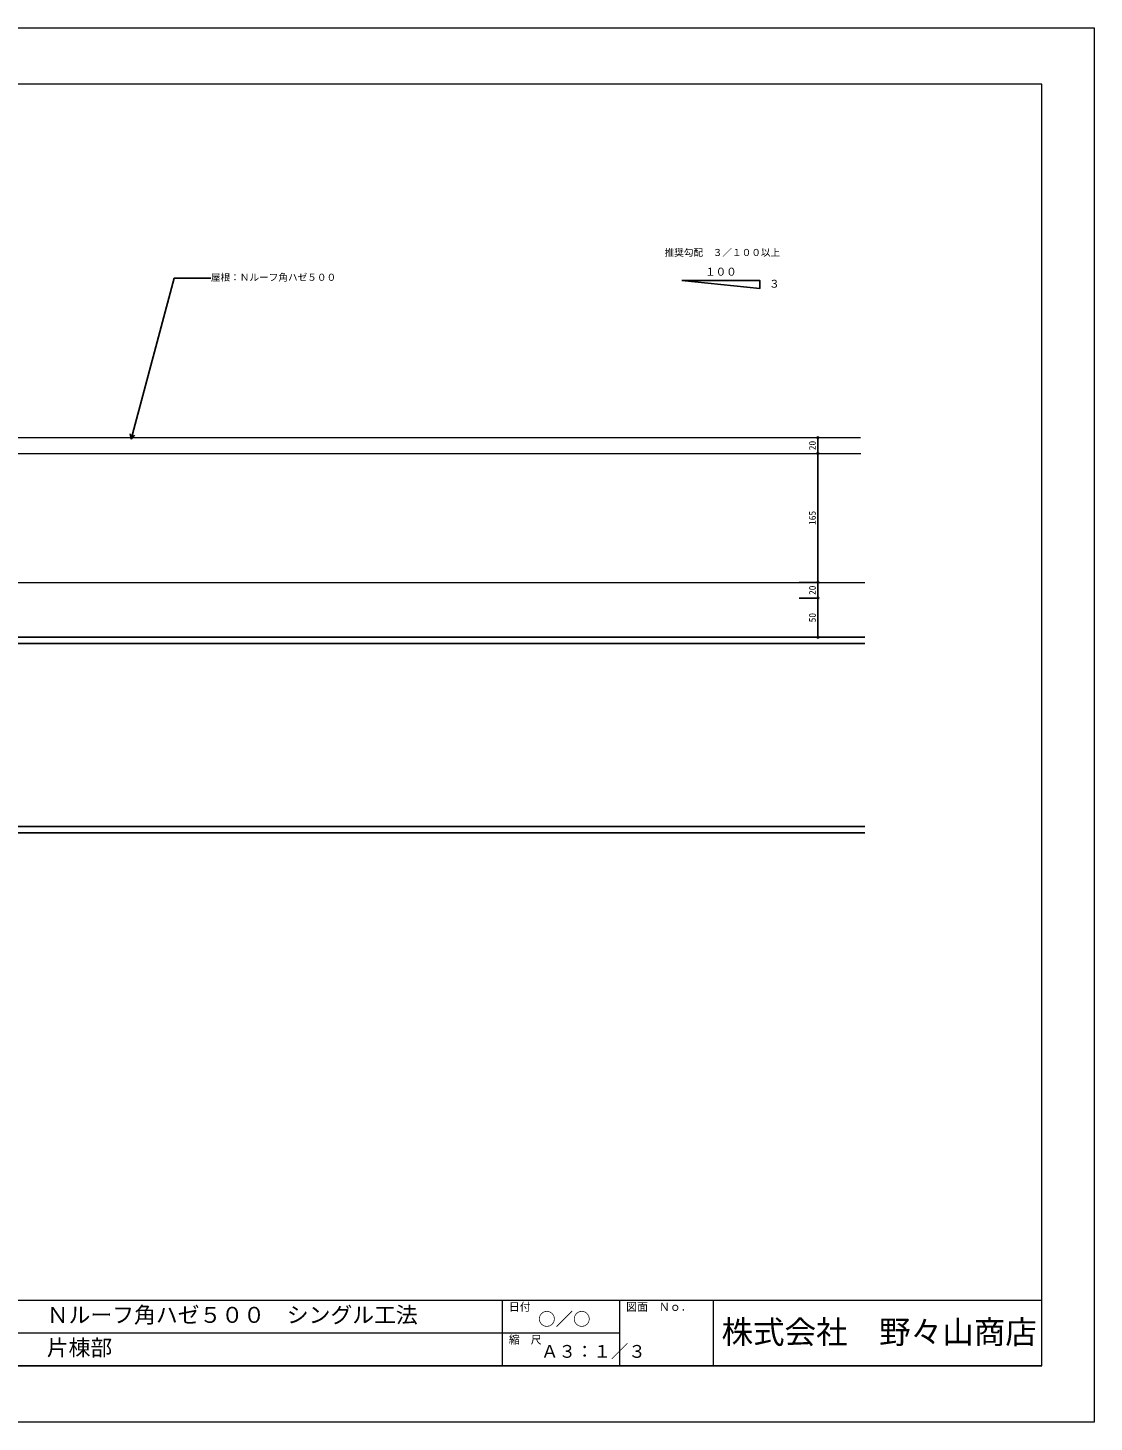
# Model space of a CAD drawing. Units: millimetres at full size, sheet at 1:3. Extents: x -1262 to 1258, y -891 to 1034.
# Drawn here: x -104 to 1258, y -891 to 891 of the extents above; entities that cross this region are included whole.
import ezdxf
from ezdxf.enums import TextEntityAlignment as Align

# ---------------------------------------------------------------- set-up
doc = ezdxf.new("R2010")
doc.units = ezdxf.units.MM
doc.header["$LTSCALE"] = 3
for name, color, linetype, lineweight in [('0-0_補助1', 4, 'Continuous', 5), ('0-4_寸法線1', 5, 'Continuous', 25), ('0-6_名称1', 5, 'Continuous', 25), ('0-B_屋根1', 6, 'Continuous', 20), ('4-3_H鋼2', 12, 'Continuous', 25), ('5-B_枠2', 4, 'Continuous', 5)]:
    doc.layers.add(name, color=color, linetype=linetype, lineweight=lineweight)
doc.styles.add('Arial', font='')
doc.styles.add('ＭＳ ゴシック', font='')
doc.styles.get('Arial').set_extended_font_data('Arial')
doc.styles.get('ＭＳ ゴシック').set_extended_font_data('MS Gothic')

msp = doc.modelspace()

# ---------------------------------------------------------------- linework, layer by layer
at = {"layer": '0-0_補助1'}
for p, q in [((-1194.647, -735), (1191.647, -735)), ((501.647, -735), (501.647, -819)), ((651.647, -735), (651.647, -819)), ((771.647, -735), (771.647, -819)), ((-320.3, -777), (651.647, -777)), ((-1194.647, -819), (1191.647, -819)), ((1191.647, -819), (-1194.647, -819))]:
    msp.add_line(p, q, dxfattribs=at)
msp.add_lwpolyline([(1191.647, -819), (1191.647, 819), (-1194.647, 819), (-1194.647, -819)], dxfattribs=at)
at = {"layer": '0-4_寸法線1'}
for p, q in [((905.353, 347.211), (905.353, 367.211)), ((905.353, 182.211), (905.353, 347.211)), ((881.353, 182.211), (905.353, 182.211)), ((905.353, 162.211), (905.353, 182.211)), ((881.353, 162.211), (905.353, 162.211)), ((881.353, 162.211), (905.353, 162.211)), ((905.353, 112.211), (905.353, 162.211)), ((881.353, 112.211), (905.353, 112.211))]:
    msp.add_line(p, q, dxfattribs=at)
msp.add_lwpolyline([(731.396, 568.114), (831.396, 558.114), (831.396, 568.114)], close=True, dxfattribs=at)
for centre in [(905.353, 367.211), (905.353, 347.211), (905.353, 347.211), (905.353, 182.211), (905.353, 182.211), (905.353, 162.211), (905.353, 162.211), (905.353, 112.211)]:
    msp.add_circle(centre, 1.05, dxfattribs=at)
at = {"layer": '0-6_名称1'}
for q in [(26.191, 371.986), (31.986, 370.433)]:
    msp.add_line((27.536, 365.414), q, dxfattribs=at)
msp.add_lwpolyline([(27.536, 365.414), (82.65, 571.102), (129.479, 571.102)], dxfattribs=at)
at = {"layer": '0-B_屋根1'}
for p, q in [((959.826, 367.211), (-346.824, 367.211)), ((-674.747, 347.211), (960.424, 347.211)), ((-674.747, 182.211), (965.353, 182.211))]:
    msp.add_line(p, q, dxfattribs=at)
at = {"layer": '4-3_H鋼2'}
for p, q in [((965.353, 112.211), (-239.647, 112.211)), ((965.353, 104.211), (-239.647, 104.211)), ((965.353, -129.789), (-239.647, -129.789)), ((965.353, -137.789), (-239.647, -137.789))]:
    msp.add_line(p, q, dxfattribs=at)
at = {"layer": '5-B_枠2'}
msp.add_lwpolyline([(-1261.5, 891), (1258.5, 891), (1258.5, -891), (-1261.5, -891)], close=True, dxfattribs=at)

# ---------------------------------------------------------------- texts
at = {"layer": '0-0_補助1', "style": 'Arial'}
for s, height, p in [('Ｎルーフ角ハゼ５００\u3000シングル工法', 20.45, (-80.326, -770.295)), ('日付', 10.23, (510.321, -751.913)), ('図面\u3000Ｎｏ．', 10.23, (660.321, -751.913)), ('○／○', 16.36, (547.769, -772.439)), ('株式会社\u3000野々山商店', 29.55, (782.181, -799.551)), ('片棟部', 20.45, (-80.326, -812.295)), ('縮\u3000尺', 10.23, (510.321, -793.913)), ('Ａ３：１／３', 16.36, (551.481, -813.7))]:
    msp.add_text(s, height=height, dxfattribs=at).set_placement(p, align=Align.BOTTOM_LEFT)
at = {"layer": '0-4_寸法線1', "style": 'ＭＳ ゴシック'}
for s, height, p in [('推奨勾配\u3000３／１００以上', 8.798, (709.396, 596.814)), ('１００', 9.897, (761.146, 571.314)), ('３', 9.897, (843.017, 555.92))]:
    msp.add_text(s, height=height, dxfattribs=at).set_placement(p, align=Align.BOTTOM_LEFT)
for s, p in [('20', (905.353, 351.211)), ('165', (905.353, 255.711)), ('20', (905.353, 166.211)), ('50', (905.353, 131.211))]:
    msp.add_text(s, height=8.798, rotation=90, dxfattribs=at).set_placement(p, align=Align.BOTTOM_LEFT)
at = {"layer": '0-6_名称1', "style": 'ＭＳ ゴシック'}
msp.add_text('屋根：Ｎルーフ角ハゼ５００', height=8.798, dxfattribs=at).set_placement((129.479, 565.102), align=Align.BOTTOM_LEFT)

doc.saveas('drawing.dxf')
